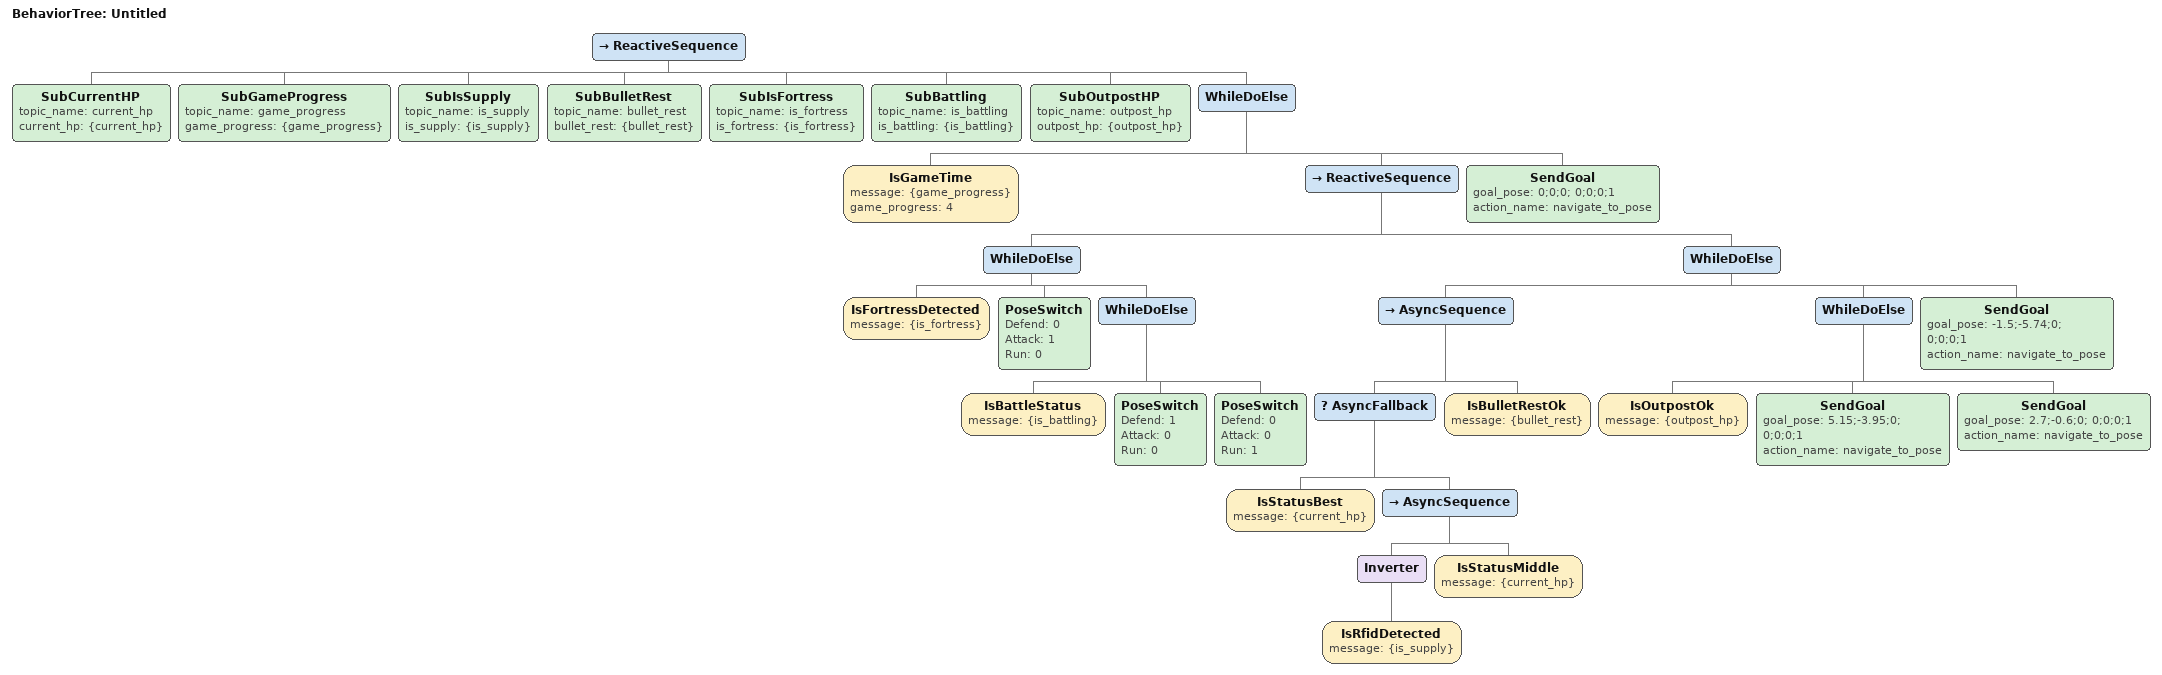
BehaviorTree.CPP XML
<?xml version="1.0" encoding="UTF-8"?>
<root BTCPP_format="4">
  <BehaviorTree ID="Untitled">
    <ReactiveSequence>
      <SubCurrentHP topic_name="current_hp"
                    current_hp="{current_hp}"/>
      <SubGameProgress topic_name="game_progress"
                       game_progress="{game_progress}"/>
      <SubIsSupply topic_name="is_supply"
                   is_supply="{is_supply}"/>
      <SubBulletRest topic_name="bullet_rest"
                     bullet_rest="{bullet_rest}"/>
      <SubIsFortress topic_name="is_fortress"
                     is_fortress="{is_fortress}"/>
      <SubBattling topic_name="is_battling"
                   is_battling="{is_battling}"/>
      <SubOutpostHP topic_name="outpost_hp"
                    outpost_hp="{outpost_hp}"/>
      <WhileDoElse>
        <IsGameTime message="{game_progress}"
                    game_progress="4"/>
        <ReactiveSequence>
          <WhileDoElse>
            <IsFortressDetected message="{is_fortress}"/>
            <PoseSwitch Defend="0"
                        Attack="1"
                        Run="0"/>
            <WhileDoElse>
              <IsBattleStatus message="{is_battling}"/>
              <PoseSwitch Defend="1"
                          Attack="0"
                          Run="0"/>
              <PoseSwitch Defend="0"
                          Attack="0"
                          Run="1"/>
            </WhileDoElse>
          </WhileDoElse>
          <WhileDoElse>
            <AsyncSequence>
              <AsyncFallback>
                <IsStatusBest message="{current_hp}"/>
                <AsyncSequence>
                  <Inverter>
                    <IsRfidDetected message="{is_supply}"/>
                  </Inverter>
                  <IsStatusMiddle message="{current_hp}"/>
                </AsyncSequence>
              </AsyncFallback>
              <IsBulletRestOk message="{bullet_rest}"/>
            </AsyncSequence>
            <WhileDoElse>
              <IsOutpostOk message="{outpost_hp}"/>
              <SendGoal goal_pose="5.15;-3.95;0; 0;0;0;1"
                        action_name="navigate_to_pose"/>
              <SendGoal goal_pose="2.7;-0.6;0; 0;0;0;1"
                        action_name="navigate_to_pose"/>
            </WhileDoElse>
            <SendGoal goal_pose="-1.5;-5.74;0; 0;0;0;1"
                      action_name="navigate_to_pose"/>
          </WhileDoElse>
        </ReactiveSequence>
        <SendGoal goal_pose="0;0;0; 0;0;0;1"
                  action_name="navigate_to_pose"/>
      </WhileDoElse>
    </ReactiveSequence>
  </BehaviorTree>

</root>
